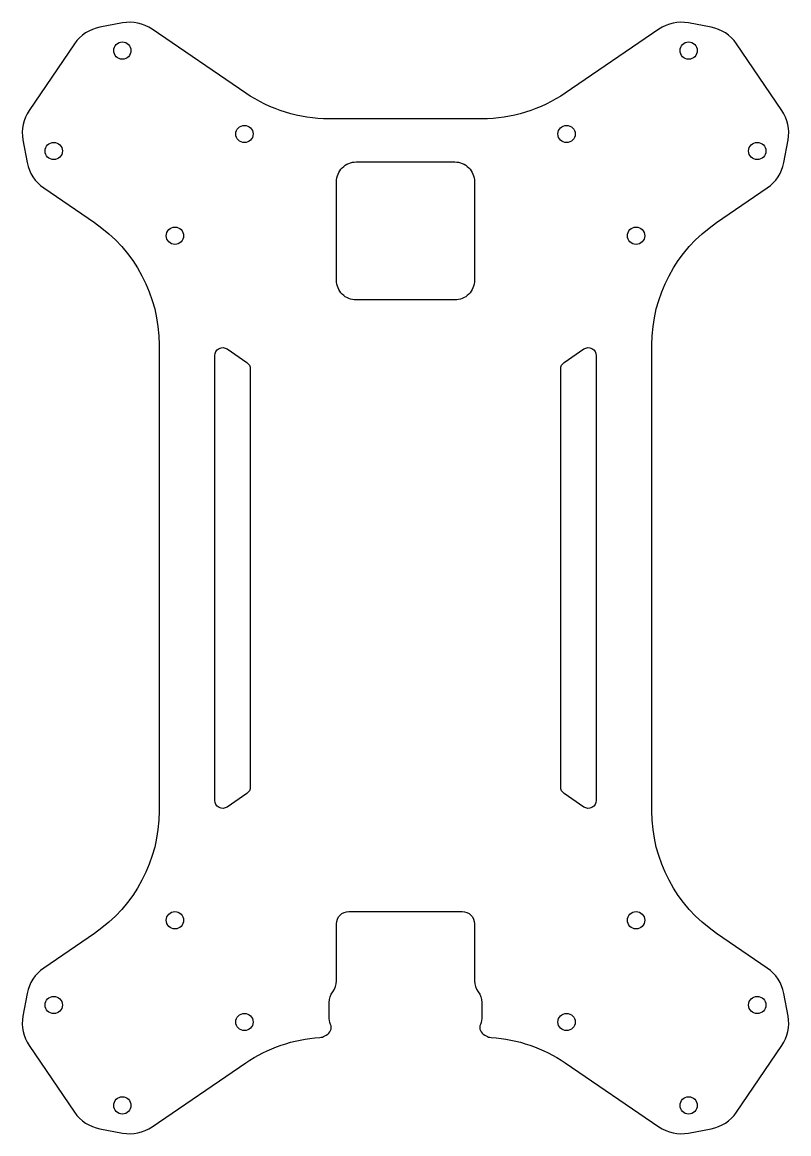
# Model space of a CAD drawing. Header units: millimetres. Extents: x -78 to 78, y -113 to 113.
import ezdxf

# ---------------------------------------------------------------- set-up
doc = ezdxf.new("R2010")
doc.units = ezdxf.units.MM
doc.layers.get('0').update_dxf_attribs({"linetype": 'CONTINUOUS'})

msp = doc.modelspace()

# ---------------------------------------------------------------- linework, layer by layer
for points in [[(16.38, -92.87, 0.132603), (17.37, -93.2, -0.135065), (32.43, -98.37), (51.42, -111.33, 0.198912), (57.41, -112.59), (62.02, -111.72, 0.198912), (67.14, -108.37), (76.37, -94.85, 0.198912), (77.63, -88.86), (76.76, -84.25, 0.198912), (73.41, -79.13), (63.08, -72.08, -0.247819), (50, -47.3), (50, 47.3, -0.247819), (63.08, 72.08), (73.41, 79.13, 0.198912), (76.76, 84.25), (77.63, 88.86, 0.198912), (76.37, 94.85), (67.14, 108.37, 0.198912), (62.02, 111.72), (57.41, 112.59, 0.198912), (51.42, 111.33), (32.43, 98.37, -0.150905), (15.51, 93.14), (-15.51, 93.14, -0.150905), (-32.43, 98.37), (-51.42, 111.33, 0.198912), (-57.41, 112.59), (-62.02, 111.72, 0.198912), (-67.14, 108.37), (-76.37, 94.85, 0.198912), (-77.63, 88.86), (-76.76, 84.25, 0.198912), (-73.41, 79.13), (-63.08, 72.08, -0.247819), (-50, 47.3), (-50, -47.3, -0.247819), (-63.08, -72.08), (-73.41, -79.13, 0.198912), (-76.76, -84.25), (-77.63, -88.86, 0.198912), (-76.37, -94.85), (-67.14, -108.37, 0.198912), (-62.02, -111.72), (-57.41, -112.59, 0.198912), (-51.42, -111.33), (-32.43, -98.37, -0.135065), (-17.37, -93.2, 0.132603), (-16.38, -92.87, -0.044686), (-16.07, -92.7, 0.404115), (-15.19, -90.55, -0.094327), (-15.5, -88.9), (-15.5, -86.07, -0.168299), (-14.75, -83.91, 0.168299), (-14, -81.74), (-14, -70.14, -0.414214), (-11.5, -67.64), (11.5, -67.64, -0.414214), (14, -70.14), (14, -81.74, 0.168299), (14.75, -83.91, -0.168299), (15.5, -86.07), (15.5, -88.9, -0.094327), (15.19, -90.55, 0.404115), (16.07, -92.7, -0.044686)], [(-10, 84.39), (10, 84.39, -0.414214), (14, 80.39), (14, 60.39, -0.414214), (10, 56.39), (-10, 56.39, -0.414214), (-14, 60.39), (-14, 80.39, -0.414214)], [(-32.19, -43.72), (-36.19, -46.45, -0.602797), (-38.69, -45.13), (-38.69, 45.13, -0.602797), (-36.19, 46.45), (-32.19, 43.72, -0.247819), (-31.49, 42.39), (-31.49, -42.39, -0.247819)], [(31.49, -42.39), (31.49, 42.39, -0.247819), (32.19, 43.72), (36.19, 46.45, -0.602797), (38.69, 45.13), (38.69, -45.13, -0.602797), (36.19, -46.45), (32.19, -43.72, -0.247819)]]:
    msp.add_lwpolyline(points, format="xyb", close=True)
for centre in [(-57.45, 106.98), (57.45, 106.98), (-32.68, 90.06), (32.68, 90.06), (-71.37, 86.61), (71.37, 86.61), (-46.78, 69.42), (46.78, 69.42), (-46.78, -69.42), (46.78, -69.42), (-71.37, -86.61), (71.37, -86.61), (-32.68, -90.06), (32.68, -90.06), (-57.45, -106.98), (57.45, -106.98)]:
    msp.add_circle(centre, 1.75)

doc.saveas('drawing.dxf')
